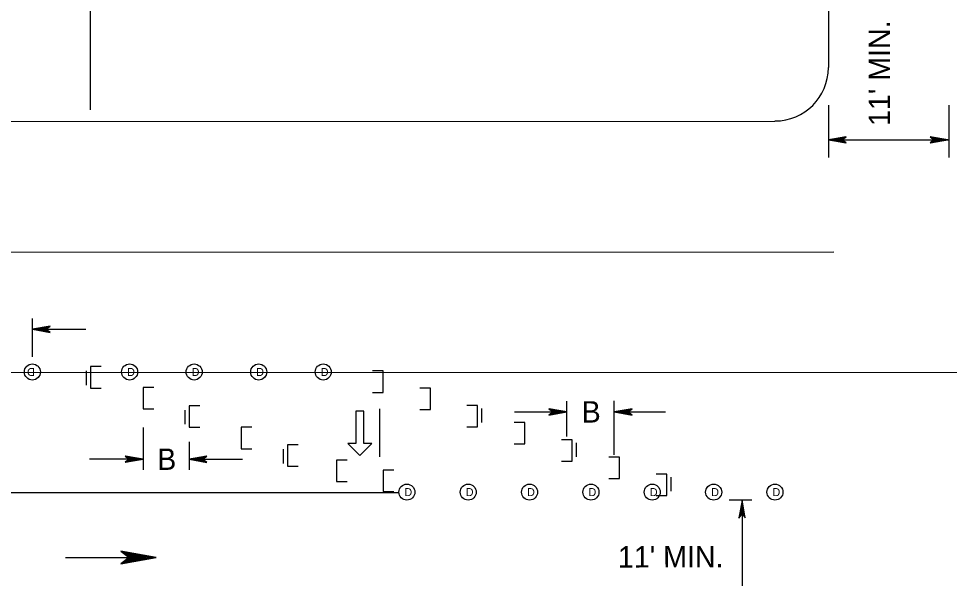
# Model space of a CAD drawing. Extents: x 499945 to 500993, y 499985 to 500645.
# Drawn here: x 500245.8 to 500420, y 500286.7 to 500391.4 of the extents above; entities that cross this region are included whole.
import ezdxf

# ---------------------------------------------------------------- set-up
doc = ezdxf.new("R2010")
doc.units = 0
for name, color, linetype in [('1', 7, 'Continuous'), ('24', 7, 'Continuous'), ('39', 7, 'Continuous'), ('5', 7, 'Continuous'), ('56', 7, 'Continuous'), ('60', 7, 'Continuous')]:
    doc.layers.add(name, color=color, linetype=linetype)

msp = doc.modelspace()

# ---------------------------------------------------------------- linework, layer by layer
at = {"layer": '1'}
for p, q in [((500397.36, 500622.61), (500397.36, 500382.25)), ((500397.36, 500375.24), (500397.36, 500365.43)), ((500419.94, 500375.24), (500419.94, 500365.43)), ((500048.54, 500372.09), (500387.37, 500372.25)), ((500048.54, 500347.61), (500398.36, 500347.77)), ((500248.35, 500328.14), (500248.35, 500335.28)), ((500248.35, 500333.28), (500258.34, 500333.28)), ((500048.54, 500325.13), (500444.33, 500325.29)), ((500313.43, 500309.39), (500313.43, 500318.38)), ((500269.07, 500314.91), (500269.07, 500306.97)), ((500277.68, 500312.23), (500277.68, 500306.97)), ((500269.07, 500308.97), (500259.08, 500308.97)), ((500277.68, 500308.97), (500287.67, 500308.97)), ((500048.54, 500302.64), (500316.92, 500302.77))]:
    msp.add_line(p, q, dxfattribs=at)
msp.add_arc((500387.37, 500382.25), 9.99, 270, 0, dxfattribs=at)
at = {"layer": '24'}
msp.add_line((500254.57, 500290.57), (500266.5, 500290.57), dxfattribs=at)
for points in [[(500397.36, 500368.73), (500400.69, 500368.15), (500399.89, 500368.73), (500400.67, 500369.31), (500397.36, 500368.73), (500397.58, 500368.74), (500400.59, 500368.19), (500399.83, 500368.74), (500400.54, 500369.27), (500397.7, 500368.75), (500397.81, 500368.73), (500400.39, 500368.27), (500399.81, 500368.74), (500400.41, 500369.19), (500397.87, 500368.73), (500397.98, 500368.75), (500400.23, 500368.34), (500399.79, 500368.73), (500400.24, 500369.14), (500398.3, 500368.75), (500398.48, 500368.75), (500400.06, 500368.43), (500399.76, 500368.72), (500400.09, 500369.05), (500398.52, 500368.73), (500398.69, 500368.72), (500399.88, 500368.52), (500399.65, 500368.75), (500399.9, 500368.98), (500398.86, 500368.73), (500399.03, 500368.72), (500399.74, 500368.58), (500399.62, 500368.74), (500399.81, 500368.92), (500399.11, 500368.73), (500399.58, 500368.62), (500399.51, 500368.75), (500399.71, 500368.88), (500399.23, 500368.75), (500399.53, 500368.67), (500399.41, 500368.77), (500399.55, 500368.83), (500399.41, 500368.74), (500399.48, 500368.72)], [(500419.73, 500368.73), (500416.4, 500369.32), (500417.2, 500368.73), (500416.42, 500368.15), (500419.73, 500368.73), (500419.51, 500368.73), (500416.5, 500369.28), (500417.26, 500368.73), (500416.55, 500368.2), (500419.39, 500368.72), (500419.28, 500368.73), (500416.7, 500369.19), (500417.28, 500368.73), (500416.68, 500368.28), (500419.23, 500368.73), (500419.12, 500368.72), (500416.86, 500369.12), (500417.3, 500368.73), (500416.85, 500368.33), (500418.79, 500368.72), (500418.61, 500368.72), (500417.03, 500369.04), (500417.34, 500368.74), (500417, 500368.41), (500418.57, 500368.73), (500418.4, 500368.74), (500417.21, 500368.95), (500417.44, 500368.72), (500417.19, 500368.49), (500418.23, 500368.73), (500418.06, 500368.75), (500417.35, 500368.89), (500417.47, 500368.73), (500417.28, 500368.55), (500417.98, 500368.73), (500417.51, 500368.84), (500417.58, 500368.72), (500417.38, 500368.59), (500417.86, 500368.72), (500417.56, 500368.79), (500417.68, 500368.69), (500417.54, 500368.63), (500417.68, 500368.73), (500417.61, 500368.74)], [(500248.35, 500333.28), (500251.7, 500332.69), (500250.9, 500333.28), (500251.68, 500333.87), (500248.35, 500333.28), (500248.57, 500333.29), (500251.61, 500332.74), (500250.84, 500333.29), (500251.55, 500333.82), (500248.69, 500333.3), (500248.81, 500333.28), (500251.4, 500332.82), (500250.82, 500333.29), (500251.42, 500333.75), (500248.86, 500333.28), (500248.97, 500333.3), (500251.24, 500332.89), (500250.8, 500333.28), (500251.25, 500333.69), (500249.29, 500333.3), (500249.48, 500333.3), (500251.07, 500332.98), (500250.76, 500333.27), (500251.09, 500333.61), (500249.51, 500333.28), (500249.69, 500333.27), (500250.89, 500333.07), (500250.66, 500333.3), (500250.91, 500333.53), (500249.86, 500333.28), (500250.03, 500333.27), (500250.74, 500333.13), (500250.63, 500333.29), (500250.82, 500333.47), (500250.11, 500333.28), (500250.58, 500333.17), (500250.51, 500333.3), (500250.72, 500333.43), (500250.23, 500333.3), (500250.54, 500333.22), (500250.41, 500333.33), (500250.56, 500333.39), (500250.41, 500333.29), (500250.49, 500333.27)], [(500348.39, 500317.83), (500345.04, 500318.42), (500345.84, 500317.83), (500345.06, 500317.24), (500348.39, 500317.83), (500348.17, 500317.82), (500345.14, 500318.37), (500345.91, 500317.82), (500345.2, 500317.29), (500348.05, 500317.81), (500347.94, 500317.83), (500345.34, 500318.29), (500345.92, 500317.82), (500345.32, 500317.36), (500347.89, 500317.83), (500347.78, 500317.81), (500345.5, 500318.22), (500345.95, 500317.83), (500345.5, 500317.42), (500347.45, 500317.81), (500347.26, 500317.81), (500345.67, 500318.13), (500345.98, 500317.84), (500345.65, 500317.5), (500347.23, 500317.83), (500347.05, 500317.84), (500345.86, 500318.04), (500346.09, 500317.81), (500345.84, 500317.58), (500346.89, 500317.83), (500346.72, 500317.84), (500346, 500317.98), (500346.12, 500317.82), (500345.92, 500317.64), (500346.63, 500317.83), (500346.16, 500317.94), (500346.23, 500317.81), (500346.02, 500317.68), (500346.51, 500317.81), (500346.21, 500317.89), (500346.33, 500317.78), (500346.19, 500317.72), (500346.33, 500317.82), (500346.26, 500317.84)], [(500357.28, 500317.83), (500360.63, 500317.23), (500359.83, 500317.83), (500360.61, 500318.41), (500357.28, 500317.83), (500357.5, 500317.83), (500360.54, 500317.28), (500359.77, 500317.83), (500360.48, 500318.36), (500357.62, 500317.84), (500357.73, 500317.83), (500360.33, 500317.36), (500359.75, 500317.83), (500360.35, 500318.29), (500357.79, 500317.83), (500357.9, 500317.84), (500360.17, 500317.43), (500359.73, 500317.83), (500360.18, 500318.23), (500358.22, 500317.84), (500358.41, 500317.84), (500360, 500317.52), (500359.69, 500317.82), (500360.02, 500318.15), (500358.44, 500317.83), (500358.62, 500317.82), (500359.82, 500317.61), (500359.59, 500317.84), (500359.84, 500318.07), (500358.79, 500317.83), (500358.95, 500317.81), (500359.67, 500317.67), (500359.55, 500317.83), (500359.75, 500318.01), (500359.04, 500317.83), (500359.51, 500317.71), (500359.44, 500317.84), (500359.65, 500317.97), (500359.16, 500317.84), (500359.47, 500317.77), (500359.34, 500317.87), (500359.49, 500317.93), (500359.34, 500317.83), (500359.42, 500317.82)], [(500269.07, 500308.97), (500265.72, 500309.56), (500266.52, 500308.97), (500265.74, 500308.39), (500269.07, 500308.97), (500268.85, 500308.96), (500265.82, 500309.52), (500266.58, 500308.96), (500265.87, 500308.43), (500268.73, 500308.95), (500268.62, 500308.97), (500266.02, 500309.43), (500266.6, 500308.96), (500266, 500308.51), (500268.57, 500308.97), (500268.46, 500308.95), (500266.18, 500309.36), (500266.63, 500308.97), (500266.17, 500308.56), (500268.13, 500308.95), (500267.94, 500308.95), (500266.35, 500309.28), (500266.66, 500308.98), (500266.33, 500308.65), (500267.91, 500308.97), (500267.73, 500308.98), (500266.53, 500309.18), (500266.76, 500308.95), (500266.52, 500308.72), (500267.57, 500308.97), (500267.4, 500308.99), (500266.68, 500309.12), (500266.8, 500308.96), (500266.6, 500308.78), (500267.31, 500308.97), (500266.84, 500309.08), (500266.91, 500308.95), (500266.7, 500308.82), (500267.19, 500308.95), (500266.88, 500309.03), (500267.01, 500308.93), (500266.87, 500308.87), (500267.01, 500308.96), (500266.94, 500308.98)], [(500277.68, 500308.97), (500281.03, 500308.38), (500280.23, 500308.97), (500281.02, 500309.55), (500277.68, 500308.97), (500277.9, 500308.98), (500280.94, 500308.42), (500280.17, 500308.98), (500280.88, 500309.51), (500278.02, 500308.99), (500278.14, 500308.97), (500280.74, 500308.51), (500280.15, 500308.98), (500280.75, 500309.43), (500278.19, 500308.97), (500278.3, 500308.99), (500280.57, 500308.58), (500280.13, 500308.97), (500280.58, 500309.38), (500278.62, 500308.99), (500278.81, 500308.99), (500280.4, 500308.66), (500280.09, 500308.96), (500280.43, 500309.29), (500278.85, 500308.97), (500279.02, 500308.96), (500280.22, 500308.75), (500279.99, 500308.99), (500280.24, 500309.22), (500279.19, 500308.97), (500279.36, 500308.95), (500280.08, 500308.81), (500279.96, 500308.98), (500280.15, 500309.16), (500279.44, 500308.97), (500279.91, 500308.86), (500279.85, 500308.99), (500280.05, 500309.11), (500279.56, 500308.99), (500279.87, 500308.91), (500279.74, 500309.01), (500279.89, 500309.07), (500279.74, 500308.98), (500279.82, 500308.96)], [(500381.21, 500301.31), (500380.62, 500297.96), (500381.21, 500298.76), (500381.79, 500297.98), (500381.21, 500301.31), (500381.22, 500301.09), (500380.66, 500298.06), (500381.22, 500298.82), (500381.75, 500298.11), (500381.23, 500300.97), (500381.21, 500300.86), (500380.75, 500298.26), (500381.22, 500298.84), (500381.67, 500298.24), (500381.21, 500300.81), (500381.23, 500300.7), (500380.82, 500298.42), (500381.21, 500298.87), (500381.62, 500298.41), (500381.23, 500300.37), (500381.23, 500300.18), (500380.9, 500298.59), (500381.2, 500298.9), (500381.53, 500298.57), (500381.21, 500300.15), (500381.2, 500299.97), (500381, 500298.77), (500381.23, 500299), (500381.46, 500298.76), (500381.21, 500299.81), (500381.19, 500299.64), (500381.06, 500298.92), (500381.22, 500299.04), (500381.4, 500298.84), (500381.21, 500299.55), (500381.1, 500299.08), (500381.23, 500299.15), (500381.36, 500298.94), (500381.23, 500299.43), (500381.15, 500299.12), (500381.25, 500299.25), (500381.31, 500299.11), (500381.22, 500299.25), (500381.2, 500299.18)], [(500271.56, 500290.57), (500264.91, 500291.74), (500266.5, 500290.57), (500264.94, 500289.41), (500271.56, 500290.57), (500271.12, 500290.55), (500265.1, 500291.65), (500266.62, 500290.55), (500265.21, 500289.5), (500270.88, 500290.53), (500270.66, 500290.57), (500265.5, 500291.48), (500266.66, 500290.55), (500265.47, 500289.65), (500270.56, 500290.57), (500270.34, 500290.53), (500265.83, 500291.35), (500266.7, 500290.57), (500265.81, 500289.76), (500269.69, 500290.53), (500269.32, 500290.53), (500266.16, 500291.18), (500266.78, 500290.59), (500266.11, 500289.92), (500269.25, 500290.57), (500268.9, 500290.59), (500266.52, 500290.99), (500266.98, 500290.53), (500266.48, 500290.08), (500268.57, 500290.57), (500268.24, 500290.6), (500266.81, 500290.87), (500267.04, 500290.55), (500266.66, 500290.2), (500268.06, 500290.57), (500267.13, 500290.79), (500267.27, 500290.53), (500266.86, 500290.28), (500267.83, 500290.53), (500267.22, 500290.69), (500267.47, 500290.48), (500267.18, 500290.36), (500267.47, 500290.55), (500267.32, 500290.59)]]:
    msp.add_lwpolyline(points, dxfattribs=at)
at = {"layer": '39'}
msp.add_line((500383.06, 500301.31), (500378.81, 500301.31), dxfattribs=at)
at = {"layer": '5'}
for p, q in [((500259.23, 500374.33), (500259.23, 500404.23)), ((500397.36, 500368.73), (500419.94, 500368.73)), ((500348.39, 500313.21), (500348.39, 500319.82)), ((500357.29, 500309.79), (500357.29, 500319.92)), ((500338.62, 500317.83), (500348.39, 500317.83)), ((500357.28, 500317.83), (500366.86, 500317.83)), ((500381.21, 500301.31), (500381.21, 500278.32))]:
    msp.add_line(p, q, dxfattribs=at)
at = {"layer": '56'}
for p, q in [((500258.43, 500325.5), (500258.43, 500322.85)), ((500276.88, 500318.17), (500276.88, 500315.52)), ((500332.51, 500315.83), (500332.51, 500318.48)), ((500350.22, 500309.39), (500350.22, 500312.04)), ((500295.33, 500310.84), (500295.33, 500308.19)), ((500367.93, 500302.96), (500367.93, 500305.61))]:
    msp.add_line(p, q, dxfattribs=at)
for points in [[(500261.23, 500326.29), (500259.23, 500326.29), (500259.23, 500324.29), (500259.23, 500322.29), (500261.23, 500322.29)], [(500261.23, 500326.29), (500259.23, 500326.29), (500259.23, 500324.29), (500259.23, 500322.29), (500261.23, 500322.29)], [(500312, 500321.48), (500314, 500321.48), (500314, 500323.48), (500314, 500325.48), (500312, 500325.48)], [(500271.07, 500322.38), (500269.07, 500322.38), (500269.07, 500320.38), (500269.07, 500318.38), (500271.07, 500318.38)], [(500320.86, 500318.26), (500322.86, 500318.26), (500322.86, 500320.26), (500322.86, 500322.26), (500320.86, 500322.26)], [(500279.68, 500318.96), (500277.68, 500318.96), (500277.68, 500316.96), (500277.68, 500314.96), (500279.68, 500314.96)], [(500309.67, 500309.69), (500311.92, 500311.94), (500310.42, 500311.94), (500310.42, 500317.93), (500308.92, 500317.93), (500308.92, 500311.94), (500307.42, 500311.94), (500309.67, 500309.69)], [(500329.71, 500315.04), (500331.71, 500315.04), (500331.71, 500317.04), (500331.71, 500319.04), (500329.71, 500319.04)], [(500289.45, 500314.94), (500287.46, 500314.94), (500287.46, 500312.94), (500287.46, 500310.94), (500289.45, 500310.94)], [(500338.57, 500311.82), (500340.57, 500311.82), (500340.57, 500313.82), (500340.57, 500315.82), (500338.57, 500315.82)], [(500298.13, 500311.63), (500296.13, 500311.63), (500296.13, 500309.64), (500296.13, 500307.64), (500298.13, 500307.64)], [(500347.42, 500308.6), (500349.42, 500308.6), (500349.42, 500310.6), (500349.42, 500312.6), (500347.42, 500312.6)], [(500356.28, 500305.39), (500358.28, 500305.39), (500358.28, 500307.38), (500358.28, 500309.38), (500356.28, 500309.38)], [(500307.28, 500308.79), (500305.28, 500308.79), (500305.28, 500306.79), (500305.28, 500304.79), (500307.28, 500304.79)], [(500316, 500306.93), (500314, 500306.93), (500314, 500304.94), (500314, 500302.94), (500316, 500302.94)], [(500365.13, 500302.17), (500367.13, 500302.17), (500367.13, 500304.17), (500367.13, 500306.16), (500365.13, 500306.16)], [(500365.13, 500302.17), (500367.13, 500302.17), (500367.13, 500304.17), (500367.13, 500306.16), (500365.13, 500306.16)]]:
    msp.add_lwpolyline(points, dxfattribs=at)
for centre in [(500248.35, 500325.29), (500266.56, 500325.29), (500278.64, 500325.29), (500290.72, 500325.29), (500302.8, 500325.29), (500318.46, 500302.81), (500329.95, 500302.81), (500341.43, 500302.81), (500352.92, 500302.81), (500364.4, 500302.81), (500375.89, 500302.81), (500387.37, 500302.81)]:
    msp.add_circle(centre, 1.5, dxfattribs=at)
at = {"layer": '60'}
msp.add_lwpolyline([(500309.67, 500309.69), (500311.92, 500311.94), (500310.42, 500311.94), (500310.42, 500317.93), (500308.92, 500317.93), (500308.92, 500311.94), (500307.42, 500311.94)], close=True, dxfattribs=at)
for centre in [(500248.35, 500325.29), (500266.56, 500325.29), (500278.64, 500325.29), (500290.72, 500325.29), (500302.8, 500325.29), (500318.46, 500302.81), (500329.95, 500302.81), (500341.43, 500302.81), (500352.92, 500302.81), (500364.4, 500302.81), (500375.89, 500302.81), (500387.37, 500302.81)]:
    msp.add_circle(centre, 1.5, dxfattribs=at)

# ---------------------------------------------------------------- texts
at = {"layer": '1'}
for rotation, p in [(90.0593, (500408.93, 500371.34)), (0.0593, (500357.98, 500288.7))]:
    msp.add_text("11' MIN.", height=4, rotation=rotation, dxfattribs=at).set_placement(p)
at = {"layer": '5'}
for p in [(500351.18, 500315.83), (500271.72, 500306.97)]:
    msp.add_text('B', height=4, dxfattribs=at).set_placement(p)
at = {"layer": '56'}
msp.add_text('D', height=1.5, rotation=180, dxfattribs=at).set_placement((500248.81, 500326.04))
for p in [(500266.1, 500324.54), (500278.18, 500324.54), (500290.26, 500324.54), (500302.34, 500324.54), (500318, 500302.06), (500329.49, 500302.06), (500340.97, 500302.06), (500352.46, 500302.06), (500363.94, 500302.06), (500375.43, 500302.06), (500386.91, 500302.06)]:
    msp.add_text('D', height=1.5, dxfattribs=at).set_placement(p)

doc.saveas('drawing.dxf')
